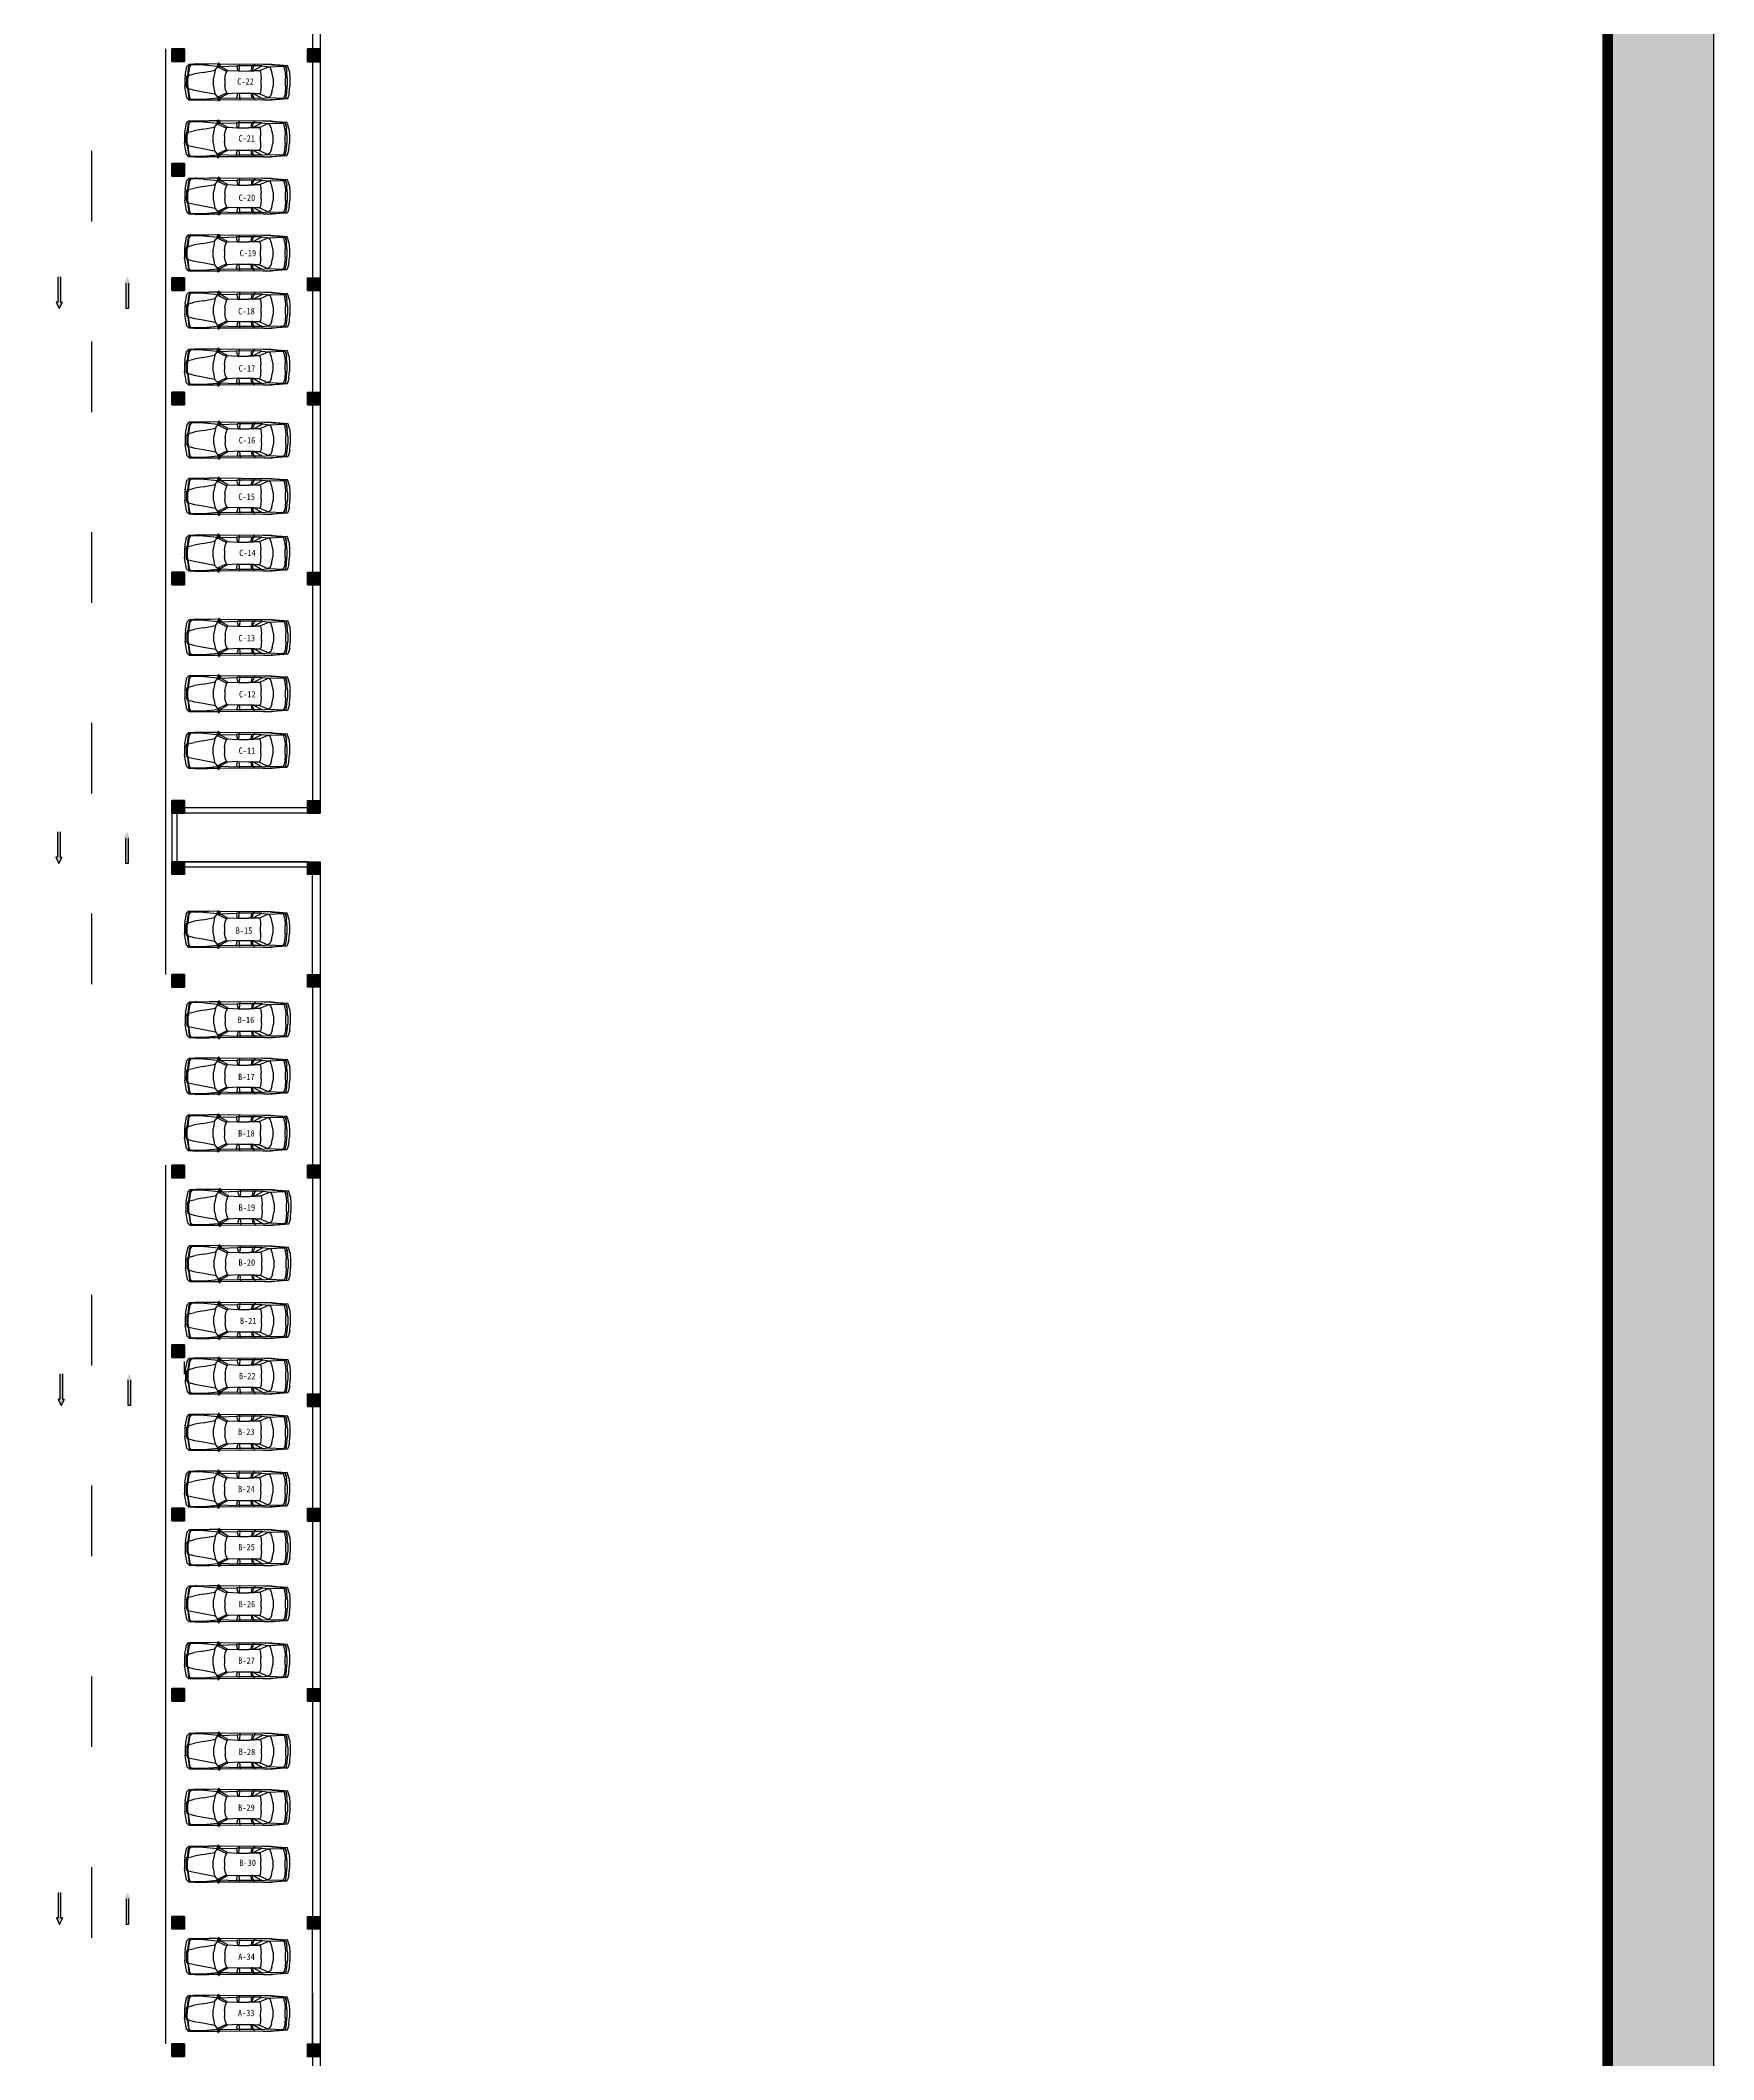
# Model space of a CAD drawing. Extents: x -266505272703 to 7385419, y -354256 to 107640740655.
# Drawn here: x 3710058 to 3789028, y -209833 to -114530 of the extents above; entities that cross this region are included whole.
import ezdxf

# ---------------------------------------------------------------- set-up
doc = ezdxf.new("R2010")
doc.units = 0
doc.header["$LTSCALE"] = 1000
for name, color, linetype in [('jb1', 42, 'Continuous'), ('PUB_TEXT', 7, 'Continuous'), ('QC', 8, 'Continuous'), ('ROOF', 4, 'Continuous'), ('图框', 6, 'Continuous'), ('图框图层', 30, 'Continuous'), ('红线', 1, 'Continuous')]:
    doc.layers.add(name, color=color, linetype=linetype)
doc.styles.get("Standard").update_dxf_attribs({"font": 'rs.shx', "bigfont": 'hztxt.shx'})
doc.styles.add('STYLE2', font='NSimSun.ttf', dxfattribs={"width": 0.8})

# ---------------------------------------------------------------- blocks, each defined once
blk = doc.blocks.new('*U27')
at = {"layer": '图框图层'}
blk.add_lwpolyline([(0, 0), (0, 420500), (594500, 420500), (594500, 0)], close=True, dxfattribs=at)
blk.add_lwpolyline([(12500, 415500, 500, 500, 0), (12500, 5000, 500, 500, 0), (589500, 5000, 500, 500, 0), (589500, 415500, 500, 500, 0)], format="xyseb", close=True, dxfattribs=at)
blk = doc.blocks.new('M_F27')
for p, q in [((-2489, 522), (-2514, 196)), ((-2514, -206), (-2514, 196)), ((-2489, 522), (-2426, 736)), ((-2426, 736), (-2389, 824)), ((-2389, 824), (-1610, 874)), ((-2389, 824), (-1560, 874)), ((-2264, 812), (-2389, 824)), ((-2364, 522), (-2389, 196)), ((-2389, -206), (-2389, 196)), ((-2326, 736), (-2364, 522)), ((-2326, 736), (-2351, 596)), ((-2351, 594), (-2351, 596)), ((-2326, 736), (-2288, 811)), ((-2301, 196), (-2276, 522)), ((-2301, 196), (-2301, -206)), ((-2200, 786), (-2288, 811)), ((-2276, 522), (-2238, 736)), ((-2200, 786), (-2238, 736)), ((-1560, 874), (-2212, 815)), ((-2208, 815), (-2211, 814)), ((-1660, 862), (-2208, 815)), ((-1446, 761), (-2200, 786)), ((-1622, 510), (-1685, 196)), ((-1685, -206), (-1685, 196)), ((-1560, 874), (-1660, 862)), ((-1622, 510), (-1547, 698)), ((-1617, 869), (-1620, 866)), ((-1208, 874), (-1610, 874)), ((-1547, 698), (-1446, 761)), ((-1145, 799), (-1446, 761)), ((-1019, 572), (-1446, 761)), ((-1208, 874), (980, 889)), ((-1145, 799), (-682, 557)), ((-1145, 799), (124, 799)), ((-1082, 145), (-1070, 371)), ((-1082, 145), (-1082, -156)), ((-1070, 371), (-1057, 510)), ((-1019, 572), (-1057, 510)), ((-680, 556), (-1019, 572)), ((-1019, 572), (-479, 547)), ((-743, 849), (-793, 874)), ((-730, 799), (-743, 849)), ((-630, 555), (-730, 799)), ((-680, 556), (-630, 555)), ((-642, 799), (-605, 554)), ((-605, 554), (-630, 555)), ((-479, 547), (-605, 554)), ((61, 547), (-479, 547)), ((-2, 547), (-27, 877)), ((124, 799), (61, 547)), ((61, 547), (564, 572)), ((941, 773), (124, 799)), ((564, 572), (941, 773)), ((564, 572), (614, 522)), ((1079, 748), (614, 522)), ((614, 522), (677, 371)), ((677, 371), (714, 145)), ((714, -156), (714, 145)), ((941, 773), (941, 874)), ((983, 777), (941, 773)), ((941, 773), (987, 765)), ((980, 902), (995, 790)), ((980, 790), (980, 898)), ((995, 790), (980, 790)), ((980, 790), (992, 746)), ((984, 905), (1020, 939)), ((992, 746), (1021, 747)), ((995, 790), (1022, 746)), ((1022, 748), (995, 790)), ((1021, 747), (1022, 748)), ((1053, 768), (1022, 746)), ((1036, 935), (1062, 857)), ((1036, 756), (1079, 748)), ((1051, 889), (1497, 893)), ((1057, 776), (1062, 857)), ((1770, 849), (1058, 784)), ((1204, 585), (1079, 748)), ((1795, 472), (1204, 585)), ((1280, 196), (1204, 585)), ((1280, 196), (1280, -206)), ((1506, 899), (2121, 899)), ((2461, 849), (1770, 849)), ((2222, 397), (1795, 472)), ((2272, 876), (2121, 899)), ((2523, 321), (2222, 397)), ((2272, 876), (2272, 874)), ((2437, 851), (2272, 876)), ((2511, 874), (2287, 874)), ((2398, 849), (2461, 773)), ((2437, 850), (2433, 851)), ((2498, 773), (2436, 849)), ((2511, 874), (2450, 850)), ((2461, 773), (2523, 321)), ((2561, 321), (2498, 773)), ((2599, 773), (2511, 874)), ((2523, 321), (2586, 321)), ((2523, 321), (2561, 196)), ((2580, 196), (2542, 321)), ((2561, 196), (2561, -206)), ((2611, 196), (2574, 321)), ((2580, 321), (2618, 196)), ((2580, 196), (2580, -206)), ((2599, 773), (2687, 321)), ((2611, 196), (2611, -206)), ((2618, -206), (2618, 196)), ((2687, 321), (2699, 196)), ((2699, -206), (2699, 196)), ((-2489, -533), (-2514, -206)), ((-2489, -533), (-2426, -747)), ((-2426, -747), (-2389, -835)), ((-2389, -206), (-2364, -533)), ((-2389, -835), (-2264, -823)), ((-1560, -885), (-2389, -835)), ((-1610, -885), (-2389, -835)), ((-2326, -747), (-2364, -533)), ((-2351, -607), (-2351, -605)), ((-2351, -607), (-2326, -747)), ((-2326, -747), (-2288, -822)), ((-2276, -533), (-2301, -206)), ((-2288, -822), (-2200, -797)), ((-2276, -533), (-2238, -747)), ((-2200, -797), (-2238, -747)), ((-2212, -826), (-1560, -885)), ((-2208, -826), (-2211, -825)), ((-1660, -872), (-2208, -826)), ((-1446, -772), (-2200, -797)), ((-1685, -206), (-1622, -520)), ((-1560, -885), (-1660, -872)), ((-1622, -520), (-1547, -709)), ((-1621, -877), (-1617, -880)), ((-1610, -885), (-1208, -885)), ((-1547, -709), (-1446, -772)), ((-1019, -583), (-1446, -772)), ((-1145, -809), (-1446, -772)), ((-1208, -885), (980, -900)), ((-682, -568), (-1145, -809)), ((-1145, -809), (124, -809)), ((-1070, -382), (-1082, -156)), ((-1057, -520), (-1070, -382)), ((-1019, -583), (-1057, -520)), ((-479, -558), (-1019, -583)), ((-1019, -583), (-680, -567)), ((-743, -860), (-793, -885)), ((-743, -860), (-730, -809)), ((-730, -809), (-630, -566)), ((-680, -567), (-682, -568)), ((-680, -567), (-630, -566)), ((-605, -565), (-642, -809)), ((-630, -566), (-605, -565)), ((-605, -565), (-479, -558)), ((61, -558), (-479, -558)), ((-2, -558), (-27, -884)), ((61, -558), (124, -809)), ((564, -583), (61, -558)), ((941, -784), (124, -809)), ((614, -533), (564, -583)), ((564, -583), (941, -784)), ((677, -382), (614, -533)), ((1079, -759), (614, -533)), ((714, -156), (677, -382)), ((987, -776), (941, -784)), ((983, -788), (941, -784)), ((941, -885), (941, -784)), ((992, -757), (980, -800)), ((995, -800), (980, -800)), ((995, -800), (980, -913)), ((980, -909), (980, -800)), ((984, -916), (1020, -950)), ((992, -757), (1021, -758)), ((995, -800), (1022, -757)), ((1022, -758), (995, -800)), ((1021, -758), (1022, -758)), ((1022, -757), (1053, -779)), ((1036, -767), (1079, -759)), ((1036, -946), (1062, -867)), ((1051, -901), (1497, -904)), ((1057, -787), (1062, -867)), ((1770, -860), (1058, -795)), ((1204, -596), (1079, -759)), ((1204, -596), (1280, -206)), ((1795, -483), (1204, -596)), ((2121, -910), (1506, -910)), ((1770, -860), (2461, -860)), ((1795, -483), (2222, -407)), ((2121, -910), (2272, -887)), ((2270, -887), (2121, -910)), ((2523, -332), (2222, -407)), ((2437, -861), (2272, -887)), ((2272, -885), (2272, -887)), ((2285, -885), (2511, -885)), ((2398, -860), (2461, -784)), ((2436, -860), (2498, -784)), ((2437, -861), (2436, -860)), ((2450, -861), (2511, -885)), ((2523, -332), (2461, -784)), ((2561, -332), (2498, -784)), ((2599, -784), (2511, -885)), ((2523, -332), (2561, -206)), ((2586, -332), (2523, -332)), ((2580, -206), (2542, -332)), ((2618, -6), (2561, -6)), ((2574, -332), (2611, -206)), ((2618, -206), (2580, -332)), ((2687, -332), (2599, -784)), ((2687, -332), (2699, -206))]:
    blk.add_line(p, q)
for centre, start, end in [((990, 898), 132.96497, 179.74535), ((1027, 932), 18.15727, 132.96497), ((1047, 776), 305.15418, 356.86364), ((990, -909), 180.25465, 227.03503), ((1027, -942), 227.03503, 341.84273), ((1047, -787), 3.17983, 54.84582)]:
    blk.add_arc(centre, 10, start, end)
at = {"width": 0.8, "flags": 9}
for tag in ['XSIZE', 'YSIZE']:
    blk.add_attdef(tag, (0, 0), '', height=0.5, dxfattribs=at)

msp = doc.modelspace()

# ---------------------------------------------------------------- hatches: boundary and pattern name
at = {"layer": 'jb1', "linetype": 'ByBlock'}
h = msp.add_hatch(color=256, dxfattribs=at)
h.paths.add_polyline_path([(3207028, 61244), (3207028, -349256), (3784028, -349256), (3784028, 61244)], flags=16)
h.paths.add_polyline_path([(3194528, -354256), (3194528, 66244), (3789028, 66244), (3789028, -354256)])
h.paths.add_polyline_path([(3205987, -18360), (3205987, -12971), (3203126, -12971), (3203126, -18360)], flags=24)
h.paths.add_polyline_path([(3201099, -18348), (3201099, -12948), (3198270, -12948), (3198270, -18348)], flags=24)
edge = h.paths.add_edge_path(flags=16)
edge.add_line((3207028, 61244), (3197028, 61244))
edge.add_line((3197028, 61244), (3197028, -23256))
edge.add_line((3197028, -23256), (3207028, -23256))
edge = h.paths.add_edge_path(flags=16)
edge.add_line((3202028, 61244), (3202028, -18256))
h.paths.add_polyline_path([(3201021, -22371), (3201021, -20286), (3198223, -20286), (3198223, -22371)], flags=24)
h.paths.add_polyline_path([(3205457, -22424), (3205457, -20318), (3202722, -20318), (3202722, -22424)], flags=24)
edge = h.paths.add_edge_path(flags=0)
edge.add_line((3197028, -18256), (3207028, -18256))
edge = h.paths.add_edge_path(flags=0)
edge.add_line((3197028, -10756), (3207028, -10756))
edge = h.paths.add_edge_path(flags=0)
edge.add_line((3197028, 744), (3207028, 744))
h.paths.add_polyline_path([(3205940, 8359), (3205940, 13623), (3203017, 13623), (3203017, 8359)], flags=24)
h.paths.add_polyline_path([(3200990, 8419), (3200990, 12965), (3198161, 12965), (3198161, 8419)], flags=24)
edge = h.paths.add_edge_path(flags=0)
edge.add_line((3197028, 8244), (3207028, 8244))
edge = h.paths.add_edge_path(flags=0)
edge.add_line((3197028, 15744), (3207028, 15744))
h.paths.add_polyline_path([(3201180, 34865), (3201180, 40170), (3198382, 40170), (3198382, 34865)], flags=24)
h.paths.add_polyline_path([(3205969, 34786), (3205969, 39997), (3203329, 39997), (3203329, 34786)], flags=24)
edge = h.paths.add_edge_path(flags=0)
edge.add_line((3197028, 27244), (3207028, 27244))
edge = h.paths.add_edge_path(flags=0)
edge.add_line((3197028, 34744), (3207028, 34744))
edge = h.paths.add_edge_path(flags=0)
edge.add_line((3197028, 42244), (3207028, 42244))
edge = h.paths.add_edge_path(flags=0)
edge.add_line((3197028, 53744), (3207028, 53744))
edge = h.paths.add_edge_path(flags=0)
edge.add_line((3504528, -349256), (3504528, -335256))
edge.add_line((3504528, -335256), (3784028, -335256))
edge = h.paths.add_edge_path(flags=0)
edge.add_line((3580028, -344756), (3670028, -344756))
edge = h.paths.add_edge_path(flags=0)
edge.add_line((3580028, -340256), (3670028, -340256))
h.paths.add_polyline_path([(3580921, -339322), (3586279, -339322), (3586279, -336555), (3580921, -336555)], flags=8)
h.paths.add_polyline_path([(3581167, -348327), (3586242, -348327), (3586242, -345529), (3581167, -345529)], flags=8)
edge = h.paths.add_edge_path(flags=0)
edge.add_line((3511834, -341564), (3511834, -341020))
edge = h.paths.add_edge_path(flags=0)
edge.add_line((3518840, -341020), (3518840, -341564))
edge = h.paths.add_edge_path(flags=0)
edge.add_line((3517008, -341564), (3517008, -341020))
edge = h.paths.add_edge_path(flags=0)
edge.add_arc((3515337, -341290), 439, 0, 360)
edge = h.paths.add_edge_path(flags=0)
edge.add_arc((3515337, -341290), 952, 0, 360)
edge = h.paths.add_edge_path(flags=0)
edge.add_line((3513691, -341020), (3513691, -341564))
edge = h.paths.add_edge_path(flags=0)
edge.add_line((3580028, -349256), (3580028, -335256))
h.paths.add_polyline_path([(3528821, -347040), (3562658, -347040), (3562658, -344592), (3528821, -344592)], flags=8)
edge = h.paths.add_edge_path(flags=0)
edge.add_arc((3514570, -346293), 254, 23.86714, 164.02526)
edge = h.paths.add_edge_path(flags=0)
edge.add_line((3514326, -346552), (3514326, -346775))
edge.add_line((3514326, -346775), (3514216, -346775))
edge.add_line((3514216, -346775), (3514216, -346328))
edge = h.paths.add_edge_path(flags=0)
edge.add_line((3514216, -346258), (3514216, -345945))
edge.add_line((3514216, -345945), (3514326, -345945))
edge.add_line((3514326, -345945), (3514326, -346034))
edge = h.paths.add_edge_path(flags=0)
edge.add_line((3513019, -343617), (3515077, -343617))
edge = h.paths.add_edge_path(flags=0)
edge.add_line((3515077, -344162), (3513019, -344162))
edge = h.paths.add_edge_path(flags=0)
edge.add_line((3513019, -341564), (3513019, -343617))
edge = h.paths.add_edge_path(flags=0)
edge.add_line((3512499, -343617), (3512499, -341564))
edge = h.paths.add_edge_path(flags=0)
edge.add_line((3513019, -344830), (3512499, -344830))
h.paths.add_polyline_path([(3512811, -345945), (3512918, -345945), (3512918, -346778), (3512811, -346778)], flags=0)
h.paths.add_polyline_path([(3512802, -345680), (3512915, -345680), (3512915, -345855), (3512802, -345855)], flags=0)
edge = h.paths.add_edge_path(flags=0)
edge.add_line((3512499, -344830), (3512499, -344162))
edge = h.paths.add_edge_path(flags=0)
edge.add_line((3511834, -343617), (3512499, -343617))
edge = h.paths.add_edge_path(flags=0)
edge.add_line((3511834, -344162), (3511834, -343617))
edge = h.paths.add_edge_path(flags=0)
edge.add_line((3512499, -344162), (3511834, -344162))
edge = h.paths.add_edge_path(flags=0)
edge.add_line((3512484, -346058), (3512484, -346775))
edge.add_line((3512484, -346775), (3512370, -346775))
edge.add_line((3512370, -346775), (3512370, -346058))
edge = h.paths.add_edge_path(flags=0)
edge.add_line((3512370, -346058), (3512213, -346058))
edge.add_line((3512213, -346058), (3512213, -345948))
edge.add_line((3512213, -345948), (3512370, -345948))
edge = h.paths.add_edge_path(flags=0)
edge.add_line((3512370, -345948), (3512370, -345683))
edge.add_line((3512370, -345683), (3512484, -345683))
edge.add_line((3512484, -345683), (3512484, -345948))
edge = h.paths.add_edge_path(flags=0)
edge.add_line((3512484, -345948), (3512641, -345948))
edge.add_line((3512641, -345948), (3512641, -346058))
edge.add_line((3512641, -346058), (3512484, -346058))
edge = h.paths.add_edge_path(flags=0)
edge.add_line((3513019, -344162), (3513019, -344830))
edge = h.paths.add_edge_path(flags=0)
edge.add_arc((3514570, -346293), 356, 174.3933, 185.6067)
edge = h.paths.add_edge_path(flags=0)
edge.add_arc((3513552, -346367), 312, 10.97394, 349.02606)
edge = h.paths.add_edge_path(flags=0)
edge.add_line((3513859, -346308), (3513859, -346427))
edge = h.paths.add_edge_path(flags=0)
edge.add_arc((3513552, -346367), 428, 44.28849, 315.71151)
edge = h.paths.add_edge_path(flags=0)
edge.add_line((3513859, -346068), (3513859, -345945))
edge.add_line((3513859, -345945), (3513978, -345945))
edge.add_line((3513978, -345945), (3513978, -346781))
edge.add_line((3513978, -346781), (3513859, -346781))
edge.add_line((3513859, -346781), (3513859, -346666))
edge = h.paths.add_edge_path(flags=0)
edge.add_line((3512499, -341564), (3511834, -341564))
edge = h.paths.add_edge_path(flags=0)
edge.add_line((3513691, -341564), (3513019, -341564))
edge = h.paths.add_edge_path(flags=0)
edge.add_line((3518197, -341564), (3518197, -343617))
edge = h.paths.add_edge_path(flags=0)
edge.add_line((3517677, -343617), (3517677, -341564))
edge = h.paths.add_edge_path(flags=0)
edge.add_line((3518865, -344162), (3518197, -344162))
edge = h.paths.add_edge_path(flags=0)
edge.add_line((3518197, -343617), (3518865, -343617))
edge = h.paths.add_edge_path(flags=0)
edge.add_line((3518197, -344162), (3518197, -344830))
edge = h.paths.add_edge_path(flags=0)
edge.add_line((3518865, -343617), (3518865, -344162))
edge = h.paths.add_edge_path(flags=0)
edge.add_line((3515597, -342974), (3515597, -343617))
edge = h.paths.add_edge_path(flags=0)
edge.add_line((3515077, -342974), (3515597, -342974))
edge = h.paths.add_edge_path(flags=0)
edge.add_line((3515077, -343617), (3515077, -342974))
edge = h.paths.add_edge_path(flags=0)
edge.add_line((3515597, -343617), (3517677, -343617))
edge = h.paths.add_edge_path(flags=0)
edge.add_line((3517677, -344830), (3517677, -344162))
edge = h.paths.add_edge_path(flags=0)
edge.add_line((3517677, -344162), (3515597, -344162))
edge = h.paths.add_edge_path(flags=0)
edge.add_line((3515077, -344805), (3515077, -344162))
edge = h.paths.add_edge_path(flags=0)
edge.add_line((3515597, -344805), (3515077, -344805))
edge = h.paths.add_edge_path(flags=0)
edge.add_line((3515597, -344162), (3515597, -344805))
edge = h.paths.add_edge_path(flags=0)
edge.add_line((3518197, -344830), (3517677, -344830))
edge = h.paths.add_edge_path(flags=0)
edge.add_arc((3518301, -346289), 254, 23.86714, 164.02526)
edge = h.paths.add_edge_path(flags=0)
edge.add_line((3518057, -346219), (3518057, -346359))
edge = h.paths.add_edge_path(flags=0)
edge.add_line((3518057, -346359), (3518057, -346548))
edge = h.paths.add_edge_path(flags=0)
edge.add_line((3518057, -346548), (3518057, -346771))
edge.add_line((3518057, -346771), (3517947, -346771))
edge.add_line((3517947, -346771), (3517947, -346324))
edge = h.paths.add_edge_path(flags=0)
edge.add_arc((3518301, -346289), 356, 174.3933, 185.6067)
edge = h.paths.add_edge_path(flags=0)
edge.add_line((3517947, -346255), (3517947, -345941))
edge.add_line((3517947, -345941), (3518057, -345941))
edge.add_line((3518057, -345941), (3518057, -346030))
edge = h.paths.add_edge_path(flags=0)
edge.add_arc((3518301, -346289), 356, 11.90544, 133.29691)
edge = h.paths.add_edge_path(flags=0)
edge.add_line((3518649, -346216), (3518649, -346771))
edge.add_line((3518649, -346771), (3518533, -346771))
edge.add_line((3518533, -346771), (3518533, -346559))
edge = h.paths.add_edge_path(flags=0)
edge.add_line((3518533, -346392), (3518533, -346559))
edge = h.paths.add_edge_path(flags=0)
edge.add_line((3518533, -346392), (3518533, -346187))
edge = h.paths.add_edge_path(flags=0)
edge.add_arc((3517283, -346363), 312, 10.97394, 349.02606)
edge = h.paths.add_edge_path(flags=0)
edge.add_line((3517590, -346304), (3517590, -346423))
edge = h.paths.add_edge_path(flags=0)
edge.add_arc((3517283, -346363), 428, 44.28849, 315.71151)
edge = h.paths.add_edge_path(flags=0)
edge.add_line((3517590, -346064), (3517590, -345941))
edge.add_line((3517590, -345941), (3517709, -345941))
edge.add_line((3517709, -345941), (3517709, -346777))
edge.add_line((3517709, -346777), (3517590, -346777))
edge.add_line((3517590, -346777), (3517590, -346663))
edge = h.paths.add_edge_path(flags=0)
edge.add_line((3516060, -346333), (3516060, -346166))
edge = h.paths.add_edge_path(flags=0)
edge.add_line((3516060, -346333), (3516060, -346538))
edge = h.paths.add_edge_path(flags=0)
edge.add_arc((3516292, -346436), 254, 203.86714, 344.02526)
edge = h.paths.add_edge_path(flags=0)
edge.add_line((3516537, -346505), (3516537, -346366))
edge = h.paths.add_edge_path(flags=0)
edge.add_line((3516537, -346366), (3516537, -346176))
edge = h.paths.add_edge_path(flags=0)
edge.add_line((3516537, -346176), (3516537, -345954))
edge.add_line((3516537, -345954), (3516647, -345954))
edge.add_line((3516647, -345954), (3516647, -346401))
edge = h.paths.add_edge_path(flags=0)
edge.add_arc((3516292, -346436), 356, 354.3933, 365.6067)
edge = h.paths.add_edge_path(flags=0)
edge.add_line((3516647, -346470), (3516647, -346784))
edge.add_line((3516647, -346784), (3516537, -346784))
edge.add_line((3516537, -346784), (3516537, -346695))
edge = h.paths.add_edge_path(flags=0)
edge.add_arc((3516292, -346436), 356, 191.90544, 313.29691)
edge = h.paths.add_edge_path(flags=0)
edge.add_line((3515944, -346509), (3515944, -345954))
edge.add_line((3515944, -345954), (3516060, -345954))
edge.add_line((3516060, -345954), (3516060, -346166))
h.paths.add_polyline_path([(3515258, -347039), (3515371, -346773), (3515050, -345951), (3515179, -345951), (3515429, -346606), (3515696, -345947), (3515822, -345947), (3515379, -347039)], flags=0)
edge = h.paths.add_edge_path(flags=0)
edge.add_line((3514326, -346223), (3514326, -346363))
edge = h.paths.add_edge_path(flags=0)
edge.add_line((3514326, -346363), (3514326, -346552))
edge = h.paths.add_edge_path(flags=0)
edge.add_arc((3514570, -346293), 356, 11.90544, 133.29691)
edge = h.paths.add_edge_path(flags=0)
edge.add_line((3514918, -346220), (3514918, -346775))
edge.add_line((3514918, -346775), (3514802, -346775))
edge.add_line((3514802, -346775), (3514802, -346563))
edge = h.paths.add_edge_path(flags=0)
edge.add_line((3514802, -346396), (3514802, -346563))
edge = h.paths.add_edge_path(flags=0)
edge.add_line((3514802, -346396), (3514802, -346190))
edge = h.paths.add_edge_path(flags=0)
edge.add_line((3518840, -341564), (3518197, -341564))
edge = h.paths.add_edge_path(flags=0)
edge.add_line((3517677, -341564), (3517008, -341564))
h.paths.add_polyline_path([(3580874, -344098), (3586179, -344098), (3586179, -341300), (3580874, -341300)], flags=8)
edge = h.paths.add_edge_path(flags=0)
edge.add_line((3515077, -338991), (3513019, -338991))
edge = h.paths.add_edge_path(flags=0)
edge.add_line((3513019, -338447), (3515077, -338447))
edge = h.paths.add_edge_path(flags=0)
edge.add_line((3512499, -337779), (3513019, -337779))
edge = h.paths.add_edge_path(flags=0)
edge.add_line((3511834, -338447), (3512499, -338447))
edge = h.paths.add_edge_path(flags=0)
edge.add_line((3511834, -338991), (3511834, -338447))
edge = h.paths.add_edge_path(flags=0)
edge.add_line((3512499, -338991), (3511834, -338991))
edge = h.paths.add_edge_path(flags=0)
edge.add_line((3512499, -338447), (3512499, -337779))
edge = h.paths.add_edge_path(flags=0)
edge.add_line((3511834, -341020), (3512499, -341020))
edge = h.paths.add_edge_path(flags=0)
edge.add_line((3512499, -341020), (3512499, -338991))
edge = h.paths.add_edge_path(flags=0)
edge.add_line((3513019, -337779), (3513019, -338447))
edge = h.paths.add_edge_path(flags=0)
edge.add_line((3513019, -341020), (3513691, -341020))
edge = h.paths.add_edge_path(flags=0)
edge.add_line((3513019, -338991), (3513019, -341020))
edge = h.paths.add_edge_path(flags=0)
edge.add_line((3518865, -338991), (3518197, -338991))
edge = h.paths.add_edge_path(flags=0)
edge.add_line((3518197, -338447), (3518865, -338447))
edge = h.paths.add_edge_path(flags=0)
edge.add_line((3518197, -337779), (3518197, -338447))
edge = h.paths.add_edge_path(flags=0)
edge.add_line((3518865, -338447), (3518865, -338991))
edge = h.paths.add_edge_path(flags=0)
edge.add_line((3517677, -338991), (3515622, -338991))
edge = h.paths.add_edge_path(flags=0)
edge.add_line((3515077, -339634), (3515077, -338991))
edge = h.paths.add_edge_path(flags=0)
edge.add_line((3515622, -339634), (3515077, -339634))
edge = h.paths.add_edge_path(flags=0)
edge.add_line((3515622, -338991), (3515622, -339634))
edge = h.paths.add_edge_path(flags=0)
edge.add_line((3515622, -337804), (3515622, -338447))
edge = h.paths.add_edge_path(flags=0)
edge.add_line((3515077, -337804), (3515622, -337804))
edge = h.paths.add_edge_path(flags=0)
edge.add_line((3515077, -338447), (3515077, -337804))
edge = h.paths.add_edge_path(flags=0)
edge.add_line((3515622, -338447), (3517677, -338447))
edge = h.paths.add_edge_path(flags=0)
edge.add_line((3517677, -338447), (3517677, -337779))
edge = h.paths.add_edge_path(flags=0)
edge.add_line((3517677, -337779), (3518197, -337779))
edge = h.paths.add_edge_path(flags=0)
edge.add_line((3518197, -341020), (3518840, -341020))
edge = h.paths.add_edge_path(flags=0)
edge.add_line((3517008, -341020), (3517677, -341020))
edge = h.paths.add_edge_path(flags=0)
edge.add_line((3517677, -341020), (3517677, -338991))
edge = h.paths.add_edge_path(flags=0)
edge.add_line((3518197, -338991), (3518197, -341020))
h.paths.add_polyline_path([(3748525, -351778), (3760192, -351778), (3760192, -349903), (3748525, -349903)], flags=24)
edge = h.paths.add_edge_path(flags=0)
edge.add_line((3710028, -342256), (3784028, -342256))
edge = h.paths.add_edge_path(flags=0)
edge.add_line((3601028, -335256), (3601028, -349256))
edge = h.paths.add_edge_path(flags=0)
edge.add_line((3589528, -335256), (3589528, -349256))
edge = h.paths.add_edge_path(flags=0)
edge.add_line((3612528, -335256), (3612528, -349256))
edge = h.paths.add_edge_path(flags=0)
edge.add_line((3624028, -335256), (3624028, -349256))
edge = h.paths.add_edge_path(flags=0)
edge.add_line((3647028, -335256), (3647028, -349256))
edge = h.paths.add_edge_path(flags=0)
edge.add_line((3635528, -335256), (3635528, -349256))
edge = h.paths.add_edge_path(flags=0)
edge.add_line((3658528, -335256), (3658528, -349256))
edge = h.paths.add_edge_path(flags=0)
edge.add_line((3670028, -335256), (3670028, -349256))
h.paths.add_polyline_path([(3711053, -341578), (3716432, -341578), (3716432, -338749), (3711053, -338749)], flags=8)
edge = h.paths.add_edge_path(flags=0)
edge.add_line((3710028, -335256), (3710028, -349256))
edge = h.paths.add_edge_path(flags=0)
edge.add_line((3720028, -335256), (3720028, -349256))
h.paths.add_polyline_path([(3711079, -345640), (3716406, -345640), (3716406, -342968), (3711079, -342968)], flags=8)
h.paths.add_polyline_path([(3711053, -348311), (3716432, -348311), (3716432, -345482), (3711053, -345482)], flags=8)
h.paths.add_polyline_path([(3624911, -339311), (3632210, -339311), (3632210, -336482), (3624911, -336482)], flags=8)
h.paths.add_polyline_path([(3602005, -339364), (3609221, -339364), (3609221, -336472), (3602005, -336472)], flags=8)
h.paths.add_polyline_path([(3590516, -339353), (3597689, -339353), (3597689, -336524), (3590516, -336524)], flags=8)
h.paths.add_polyline_path([(3613157, -339384), (3619486, -339384), (3619486, -336493), (3613157, -336493)], flags=8)
h.paths.add_polyline_path([(3647932, -339290), (3655148, -339290), (3655148, -336587), (3647932, -336587)], flags=8)
h.paths.add_polyline_path([(3636077, -339384), (3642406, -339384), (3642406, -336493), (3636077, -336493)], flags=8)
h.paths.add_polyline_path([(3659500, -339327), (3666558, -339327), (3666558, -336529), (3659500, -336529)], flags=8)
h.paths.add_polyline_path([(3711074, -338940), (3716222, -338940), (3716222, -336236), (3711074, -336236)], flags=8)
edge = h.paths.add_edge_path(flags=0)
edge.add_line((3760028, -335256), (3760028, -349256))
edge = h.paths.add_edge_path(flags=0)
edge.add_line((3770028, -335256), (3770028, -349256))
h.paths.add_polyline_path([(3761611, -342149), (3766706, -342149), (3766706, -339414), (3761611, -339414)], flags=8)
h.paths.add_polyline_path([(3768122, -351862), (3777724, -351862), (3777724, -349980), (3768122, -349980)], flags=24)
edge = h.paths.add_edge_path(flags=0)
edge.add_line((3760028, -345756), (3784028, -345756))
h.paths.add_polyline_path([(3761437, -348959), (3766512, -348959), (3766512, -346162), (3761437, -346162)], flags=8)
h.paths.add_polyline_path([(3761482, -345773), (3766693, -345773), (3766693, -342881), (3761482, -342881)], flags=8)
edge = h.paths.add_edge_path(flags=0)
edge.add_line((3760028, -338756), (3784028, -338756))
h.paths.add_polyline_path([(3761355, -338711), (3766723, -338711), (3766723, -335787), (3761355, -335787)], flags=8)
h.paths.add_polyline_path([(3732909, -341175), (3744153, -341175), (3744153, -336791), (3732909, -336791)], flags=8)
h.paths.add_polyline_path([(3774282, -341950), (3776471, -341950), (3776471, -339865), (3774282, -339865)], flags=8)
h.paths.add_polyline_path([(3681133, -345871), (3701185, -345871), (3701185, -340511), (3681133, -340511)], flags=8)
h.paths.add_polyline_path([(3444535, -317388), (3497618, -317388), (3497618, -307471), (3444535, -307471)], flags=8)
for points in [[(3716258, -115534), (3716859, -115534), (3716859, -114934), (3716258, -114934)], [(3722657, -115535), (3723258, -115535), (3723258, -114935), (3722657, -114935)], [(3716259, -120934), (3716861, -120934), (3716861, -120333), (3716259, -120333)], [(3716258, -126333), (3716859, -126333), (3716859, -125732), (3716258, -125732)], [(3722657, -126334), (3723258, -126334), (3723258, -125733), (3722657, -125733)], [(3716262, -131731), (3716863, -131731), (3716863, -131131), (3716262, -131131)], [(3722661, -131732), (3723262, -131732), (3723262, -131131), (3722661, -131131)], [(3716262, -140232), (3716863, -140232), (3716863, -139631), (3716262, -139631)], [(3722661, -140233), (3723262, -140233), (3723262, -139632), (3722661, -139632)], [(3716262, -150998), (3716863, -150998), (3716863, -150398), (3716262, -150398)], [(3722661, -150999), (3723262, -150999), (3723262, -150398), (3722661, -150398)], [(3716261, -153899), (3716862, -153899), (3716862, -153298), (3716261, -153298)], [(3722659, -153900), (3723261, -153900), (3723261, -153299), (3722659, -153299)], [(3716258, -159214), (3716859, -159214), (3716859, -158613), (3716258, -158613)], [(3722657, -159215), (3723258, -159215), (3723258, -158614), (3722657, -158614)], [(3716258, -168214), (3716859, -168214), (3716859, -167613), (3716258, -167613)], [(3722657, -168215), (3723258, -168215), (3723258, -167614), (3722657, -167614)], [(3716258, -176700), (3716859, -176700), (3716859, -176099), (3716258, -176099)], [(3722657, -179014), (3723258, -179014), (3723258, -178413), (3722657, -178413)], [(3716262, -184411), (3716863, -184411), (3716863, -183810), (3716262, -183810)], [(3722661, -184412), (3723262, -184412), (3723262, -183811), (3722661, -183811)], [(3716262, -192912), (3716863, -192912), (3716863, -192311), (3716262, -192311)], [(3722661, -192913), (3723262, -192913), (3723262, -192312), (3722661, -192312)], [(3716262, -203678), (3716863, -203678), (3716863, -203077), (3716262, -203077)], [(3716262, -203678), (3716863, -203678), (3716863, -203077), (3716262, -203077)], [(3722661, -203679), (3723262, -203679), (3723262, -203078), (3722661, -203078)], [(3722661, -203679), (3723262, -203679), (3723262, -203078), (3722661, -203078)], [(3716259, -209693), (3716861, -209693), (3716861, -209092), (3716259, -209092)], [(3722658, -209694), (3723259, -209694), (3723259, -209093), (3722658, -209093)]]:
    msp.add_hatch(color=256, dxfattribs=at).paths.add_polyline_path(points)
at = {"layer": '图框', "linetype": 'ByBlock'}
for points in [[(3710901, -126888), (3710801, -126888), (3710951, -127188), (3711101, -126888), (3711001, -126888), (3711001, -125688), (3710901, -125688)], [(3714212, -125988), (3714312, -125988), (3714162, -125688), (3714012, -125988), (3714112, -125988), (3714112, -127188), (3714212, -127188)], [(3710885, -153079), (3710785, -153079), (3710935, -153379), (3711085, -153079), (3710985, -153079), (3710985, -151879), (3710885, -151879)], [(3714196, -152179), (3714296, -152179), (3714146, -151879), (3713996, -152179), (3714096, -152179), (3714096, -153379), (3714196, -153379)], [(3710994, -178667), (3710894, -178667), (3711044, -178967), (3711194, -178667), (3711094, -178667), (3711094, -177467), (3710994, -177467)], [(3714306, -177767), (3714406, -177767), (3714256, -177467), (3714106, -177767), (3714206, -177767), (3714206, -178967), (3714306, -178967)], [(3710913, -203148), (3710813, -203148), (3710963, -203448), (3711113, -203148), (3711013, -203148), (3711013, -201948), (3710913, -201948)], [(3714224, -202248), (3714324, -202248), (3714174, -201948), (3714024, -202248), (3714124, -202248), (3714124, -203448), (3714224, -203448)]]:
    msp.add_hatch(color=256, dxfattribs=at).paths.add_polyline_path(points)

# ---------------------------------------------------------------- linework, layer by layer
at = {"layer": 'jb1', "linetype": 'ByBlock'}
for p, q in [((3723258, -61535), (3723258, -115535)), ((3722899, -106535), (3722899, -114935)), ((3716258, -114934), (3716258, -115534)), ((3716858, -114934), (3716258, -114934)), ((3716858, -115534), (3716858, -114934)), ((3722657, -114935), (3722657, -115535)), ((3723257, -114935), (3722657, -114935)), ((3716258, -115534), (3716858, -115534)), ((3722657, -115535), (3723257, -115535)), ((3722899, -115535), (3722899, -125733)), ((3723258, -115535), (3723258, -125733)), ((3716259, -120334), (3716259, -120934)), ((3716859, -120334), (3716259, -120334)), ((3716259, -120934), (3716859, -120934)), ((3716859, -120934), (3716859, -120334)), ((3716258, -125733), (3716258, -126333)), ((3716858, -125733), (3716258, -125733)), ((3716858, -126333), (3716858, -125733)), ((3722657, -125734), (3722657, -126334)), ((3716258, -126333), (3716858, -126333)), ((3722657, -126334), (3723257, -126334)), ((3722899, -126334), (3722899, -131131)), ((3723257, -126334), (3723262, -131131)), ((3716262, -131131), (3716262, -131731)), ((3716862, -131131), (3716262, -131131)), ((3716862, -131731), (3716862, -131131)), ((3722661, -131132), (3722661, -131732)), ((3716262, -131731), (3716862, -131731)), ((3722661, -131732), (3723261, -131732)), ((3722899, -131732), (3722899, -139632)), ((3723262, -131732), (3723262, -150399)), ((3716262, -139632), (3716262, -140232)), ((3716862, -139632), (3716262, -139632)), ((3716862, -140232), (3716862, -139632)), ((3722661, -139633), (3722661, -140233)), ((3716262, -140232), (3716862, -140232)), ((3722661, -140233), (3723261, -140233)), ((3722899, -140233), (3722899, -150398)), ((3716262, -150398), (3716262, -150998)), ((3716862, -150398), (3716262, -150398)), ((3716862, -150998), (3716862, -150398)), ((3722661, -150399), (3722661, -150999)), ((3716262, -150998), (3716862, -150998)), ((3716262, -150998), (3716262, -153298)), ((3716262, -150998), (3716502, -150998)), ((3716502, -150998), (3716502, -150998)), ((3716502, -150998), (3716502, -153298)), ((3722661, -150758), (3716862, -150758)), ((3722661, -150999), (3716862, -150998)), ((3722661, -150999), (3723261, -150999)), ((3716261, -153299), (3716261, -153899)), ((3716861, -153299), (3716261, -153299)), ((3716861, -153899), (3716861, -153299)), ((3716862, -153298), (3722659, -153298)), ((3716862, -153538), (3722659, -153538)), ((3722899, -158614), (3722899, -153900)), ((3723261, -153900), (3723261, -167615)), ((3716258, -158614), (3716258, -159214)), ((3716858, -158614), (3716258, -158614)), ((3716858, -159214), (3716858, -158614)), ((3716258, -159214), (3716858, -159214)), ((3722899, -159215), (3722899, -167614)), ((3716258, -167614), (3716258, -168214)), ((3716858, -167614), (3716258, -167614)), ((3716858, -168214), (3716858, -167614)), ((3722657, -167615), (3722657, -168215)), ((3723257, -167615), (3722657, -167615)), ((3716258, -168214), (3716858, -168214)), ((3722657, -168215), (3723257, -168215)), ((3722899, -168215), (3722899, -178413)), ((3722899, -168215), (3722899, -178413)), ((3723258, -168215), (3723258, -178413)), ((3723258, -168215), (3723258, -178413)), ((3716258, -176100), (3716258, -176700)), ((3716858, -176100), (3716258, -176100)), ((3716258, -176700), (3716858, -176700)), ((3716858, -177486), (3716858, -176886)), ((3722657, -178414), (3722657, -179014)), ((3722657, -179014), (3723257, -179014)), ((3722899, -179014), (3722899, -183811)), ((3723257, -179014), (3723262, -183811)), ((3716262, -183811), (3716262, -184411)), ((3716862, -183811), (3716262, -183811)), ((3716862, -184411), (3716862, -183811)), ((3722661, -183812), (3722661, -184412)), ((3716262, -184411), (3716862, -184411)), ((3722661, -184412), (3723261, -184412)), ((3722899, -184412), (3722899, -192312)), ((3723262, -184412), (3723262, -203078)), ((3716262, -192312), (3716262, -192912)), ((3716862, -192312), (3716262, -192312)), ((3716862, -192912), (3716862, -192312)), ((3722661, -192313), (3722661, -192913)), ((3716262, -192912), (3716862, -192912)), ((3722661, -192913), (3723261, -192913)), ((3722899, -192913), (3722899, -203078)), ((3723262, -201379), (3723262, -215094)), ((3716262, -203078), (3716262, -203678)), ((3716862, -203078), (3716262, -203078)), ((3716262, -203078), (3716262, -203678)), ((3716862, -203078), (3716262, -203078)), ((3716862, -203678), (3716862, -203078)), ((3716862, -203678), (3716862, -203078)), ((3722661, -203079), (3722661, -203679)), ((3722901, -209093), (3722901, -203679)), ((3722901, -206694), (3722901, -215093)), ((3716259, -209093), (3716259, -209693)), ((3716859, -209093), (3716259, -209093)), ((3716859, -209693), (3716859, -209093)), ((3716259, -209693), (3716859, -209693))]:
    msp.add_line(p, q, dxfattribs=at)
for points in [[(3716258, -114934), (3716859, -114934), (3716859, -115534), (3716258, -115534)], [(3716258, -114934), (3716859, -114934), (3716859, -115534), (3716258, -115534)], [(3722657, -114935), (3723258, -114935), (3723258, -115535), (3722657, -115535)], [(3722657, -114935), (3723258, -114935), (3723258, -115535), (3722657, -115535)], [(3716259, -120333), (3716861, -120333), (3716861, -120934), (3716259, -120934)], [(3716259, -120333), (3716861, -120333), (3716861, -120934), (3716259, -120934)], [(3716258, -125732), (3716859, -125732), (3716859, -126333), (3716258, -126333)], [(3716258, -125732), (3716859, -125732), (3716859, -126333), (3716258, -126333)], [(3722657, -125733), (3723258, -125733), (3723258, -126334), (3722657, -126334)], [(3722657, -125733), (3723258, -125733), (3723258, -126334), (3722657, -126334)], [(3716262, -131131), (3716863, -131131), (3716863, -131731), (3716262, -131731)], [(3716262, -131131), (3716863, -131131), (3716863, -131731), (3716262, -131731)], [(3722661, -131131), (3723262, -131131), (3723262, -131732), (3722661, -131732)], [(3722661, -131131), (3723262, -131131), (3723262, -131732), (3722661, -131732)], [(3716262, -139631), (3716863, -139631), (3716863, -140232), (3716262, -140232)], [(3716262, -139631), (3716863, -139631), (3716863, -140232), (3716262, -140232)], [(3722661, -139632), (3723262, -139632), (3723262, -140233), (3722661, -140233)], [(3722661, -139632), (3723262, -139632), (3723262, -140233), (3722661, -140233)], [(3716262, -150398), (3716863, -150398), (3716863, -150998), (3716262, -150998)], [(3716262, -150398), (3716863, -150398), (3716863, -150998), (3716262, -150998)], [(3722661, -150398), (3723262, -150398), (3723262, -150999), (3722661, -150999)], [(3722661, -150399), (3723262, -150399), (3723262, -150999), (3722661, -150999)], [(3716261, -153298), (3716862, -153298), (3716862, -153899), (3716261, -153899)], [(3716261, -153298), (3716862, -153298), (3716862, -153899), (3716261, -153899)], [(3722659, -153299), (3723261, -153299), (3723261, -153900), (3722659, -153900)], [(3716258, -158613), (3716859, -158613), (3716859, -159214), (3716258, -159214)], [(3716258, -158614), (3716859, -158614), (3716859, -159214), (3716258, -159214)], [(3722657, -158614), (3723258, -158614), (3723258, -159215), (3722657, -159215)], [(3716258, -167613), (3716859, -167613), (3716859, -168214), (3716258, -168214)], [(3716258, -167614), (3716859, -167614), (3716859, -168214), (3716258, -168214)], [(3722657, -167614), (3723258, -167614), (3723258, -168215), (3722657, -168215)], [(3722657, -167614), (3723258, -167614), (3723258, -168215), (3722657, -168215)], [(3716258, -176099), (3716859, -176099), (3716859, -176700), (3716258, -176700)], [(3716258, -176099), (3716859, -176099), (3716859, -176700), (3716258, -176700)], [(3722657, -178413), (3723258, -178413), (3723258, -179014), (3722657, -179014)], [(3722657, -178413), (3723258, -178413), (3723258, -179014), (3722657, -179014)], [(3716262, -183810), (3716863, -183810), (3716863, -184411), (3716262, -184411)], [(3716262, -183810), (3716863, -183810), (3716863, -184411), (3716262, -184411)], [(3722661, -183811), (3723262, -183811), (3723262, -184412), (3722661, -184412)], [(3722661, -183811), (3723262, -183811), (3723262, -184412), (3722661, -184412)], [(3716262, -192311), (3716863, -192311), (3716863, -192912), (3716262, -192912)], [(3716262, -192311), (3716863, -192311), (3716863, -192912), (3716262, -192912)], [(3722661, -192312), (3723262, -192312), (3723262, -192913), (3722661, -192913)], [(3722661, -192312), (3723262, -192312), (3723262, -192913), (3722661, -192913)], [(3716262, -203077), (3716863, -203077), (3716863, -203678), (3716262, -203678)], [(3716262, -203077), (3716863, -203077), (3716863, -203678), (3716262, -203678)], [(3716262, -203077), (3716863, -203077), (3716863, -203678), (3716262, -203678)], [(3716262, -203077), (3716863, -203077), (3716863, -203678), (3716262, -203678)], [(3722661, -203078), (3723262, -203078), (3723262, -203679), (3722661, -203679)], [(3722661, -203078), (3723262, -203078), (3723262, -203679), (3722661, -203679)], [(3722661, -203078), (3723262, -203078), (3723262, -203679), (3722661, -203679)], [(3716259, -209092), (3716861, -209092), (3716861, -209693), (3716259, -209693)], [(3716259, -209093), (3716861, -209093), (3716861, -209693), (3716259, -209693)], [(3722658, -209093), (3723259, -209093), (3723259, -209694), (3722658, -209694)]]:
    msp.add_lwpolyline(points, close=True, dxfattribs=at)
at = {"layer": 'ROOF', "linetype": 'ByBlock'}
for p, q in [((3722659, -153298), (3716862, -153298)), ((3716862, -153538), (3722659, -153538))]:
    msp.add_line(p, q, dxfattribs=at)
at = {"layer": '图框', "linetype": 'ByBlock'}
for p, q in [((3710901, -126888), (3710901, -125688)), ((3711001, -125688), (3711001, -126888)), ((3714112, -127188), (3714112, -125988)), ((3714212, -125988), (3714212, -127188)), ((3710901, -126888), (3710801, -126888)), ((3710801, -126888), (3710951, -127188)), ((3710951, -127188), (3711101, -126888)), ((3711001, -126888), (3711101, -126888)), ((3714212, -127188), (3714112, -127188)), ((3710885, -153079), (3710885, -151879)), ((3710985, -151879), (3710985, -153079)), ((3714096, -153379), (3714096, -152179)), ((3714196, -152179), (3714196, -153379)), ((3710885, -153079), (3710785, -153079)), ((3710785, -153079), (3710935, -153379)), ((3710935, -153379), (3711085, -153079)), ((3710985, -153079), (3711085, -153079)), ((3714196, -153379), (3714096, -153379)), ((3710994, -178667), (3710994, -177467)), ((3711094, -177467), (3711094, -178667)), ((3714206, -178967), (3714206, -177767)), ((3714306, -177767), (3714306, -178967)), ((3710994, -178667), (3710894, -178667)), ((3710894, -178667), (3711044, -178967)), ((3711044, -178967), (3711194, -178667)), ((3711094, -178667), (3711194, -178667)), ((3714306, -178967), (3714206, -178967)), ((3710913, -203148), (3710913, -201948)), ((3711013, -201948), (3711013, -203148)), ((3714124, -203448), (3714124, -202248)), ((3714224, -202248), (3714224, -203448)), ((3710913, -203148), (3710813, -203148)), ((3710813, -203148), (3710963, -203448)), ((3710963, -203448), (3711113, -203148)), ((3711013, -203148), (3711113, -203148)), ((3714224, -203448), (3714124, -203448))]:
    msp.add_line(p, q, dxfattribs=at)
at = {"layer": '红线', "linetype": 'ByBlock'}
for p, q in [((3715958, -114934), (3715958, -158614)), ((3712472, -119743), (3712472, -123077)), ((3712472, -128743), (3712472, -132077)), ((3712472, -137743), (3712472, -141077)), ((3712472, -146743), (3712472, -150077)), ((3712472, -155743), (3712472, -159077)), ((3715958, -167613), (3715959, -209092)), ((3712472, -173743), (3712472, -177077)), ((3712472, -182743), (3712472, -186077)), ((3712472, -191743), (3712472, -195077)), ((3712472, -200743), (3712472, -204077))]:
    msp.add_line(p, q, dxfattribs=at)

# ---------------------------------------------------------------- block references
at = {"layer": 'QC', "xscale": 0.9500000003335646, "yscale": 0.9500000003317837, "zscale": 0.95, "rotation": 179.9289785963968}
for p in [(3719442, -116505), (3719424, -119187), (3719442, -121892), (3719424, -124574), (3719445, -127276), (3719427, -129958), (3719461, -133400), (3719445, -136056), (3719427, -138738), (3719461, -142715), (3719445, -145371), (3719427, -148053), (3719424, -156495), (3719459, -160767), (3719442, -163423), (3719424, -166105), (3719493, -169619), (3719477, -172275), (3719459, -174957), (3719463, -177579), (3719446, -180235), (3719428, -182917), (3719461, -185674), (3719445, -188330), (3719427, -191012), (3719461, -195280), (3719445, -197936), (3719427, -200618), (3719444, -204976), (3719426, -207658)]:
    msp.add_blockref('M_F27', p, dxfattribs=at)
at = {"layer": '图框图层'}
msp.add_blockref('*U27', (3194528, -354256), dxfattribs=at)

# ---------------------------------------------------------------- texts
at = {"layer": 'PUB_TEXT', "style": 'STYLE2', "width": 0.8}
for s, p in [('C-22', (3719348, -116620)), ('C-21', (3719405, -119305)), ('C-20', (3719415, -122103)), ('C-19', (3719460, -124716)), ('C-18', (3719393, -127460)), ('C-17', (3719415, -130161)), ('C-16', (3719419, -133553)), ('C-15', (3719400, -136215)), ('C-14', (3719443, -138867)), ('C-13', (3719407, -142890)), ('C-12', (3719432, -145543)), ('C-11', (3719416, -148200)), ('B-15', (3719276, -156691)), ('B-16', (3719370, -160910)), ('B-17', (3719389, -163601)), ('B-18', (3719389, -166264)), ('B-19', (3719409, -169764)), ('B-20', (3719409, -172360)), ('B-21', (3719474, -175119)), ('B-22', (3719429, -177718)), ('B-23', (3719383, -180350)), ('B-24', (3719388, -183051)), ('B-25', (3719398, -185792)), ('B-26', (3719413, -188480)), ('B-27', (3719399, -191153)), ('B-28', (3719416, -195456)), ('B-29', (3719390, -198089)), ('B-30', (3719451, -200692)), ('A-34', (3719394, -205127)), ('A-33', (3719379, -207783))]:
    msp.add_text(s, height=300, dxfattribs=at).set_placement(p)

doc.saveas('drawing.dxf')
